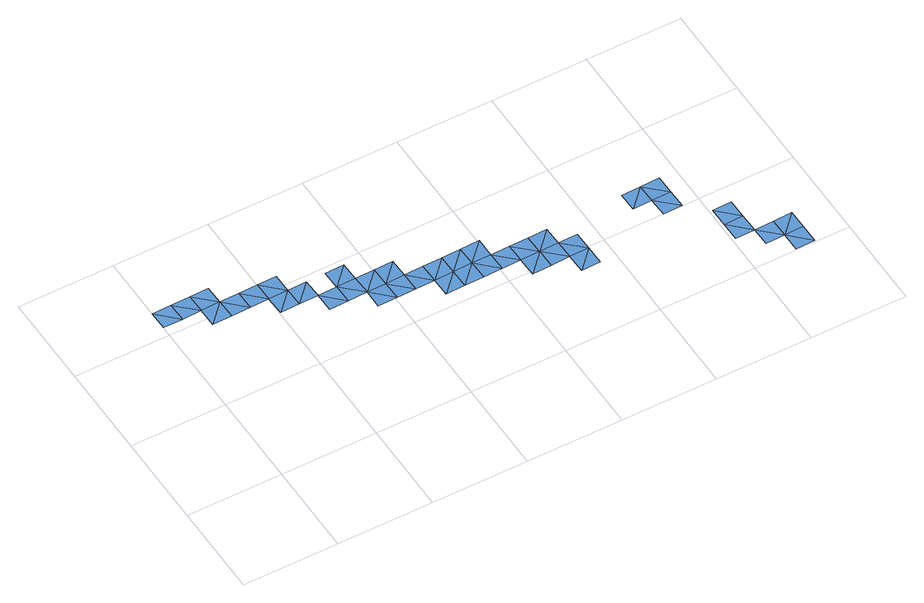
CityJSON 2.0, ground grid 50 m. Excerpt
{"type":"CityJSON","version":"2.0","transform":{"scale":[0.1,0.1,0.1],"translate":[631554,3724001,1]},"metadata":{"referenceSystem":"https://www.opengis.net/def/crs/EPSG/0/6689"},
"CityObjects":{
"waterbody1":{"type":"WaterBody","attributes":{"name":"福岡県津波浸水想定図","class":"1140","function":"2","WaterBodyTsunamiRiskAttribute.description":"1","WaterBodyTsunamiRiskAttribute.rank":"3"},"geometry":[{"type":"MultiSurface","lod":"1","boundaries":[[[0,1,2]],[[1,3,2]],[[4,5,6]],[[4,6,7]],[[4,7,8]],[[9,4,8]],[[10,11,12]],[[11,10,13]],[[13,14,11]],[[15,14,13]],[[16,15,17]],[[16,18,15]],[[18,16,19]],[[19,20,18]],[[18,21,22]],[[23,24,19]],[[18,20,21]],[[24,25,19]],[[24,26,25]],[[26,27,25]],[[28,27,26]],[[28,29,27]],[[30,28,31]],[[28,32,29]],[[30,31,33]],[[30,32,28]],[[33,34,30]],[[35,32,30]],[[34,33,36]],[[35,30,34]],[[34,36,37]],[[34,38,35]],[[39,34,37]],[[38,34,39]],[[39,37,40]],[[40,41,39]],[[40,42,43]],[[42,44,43]],[[43,44,45]],[[43,45,46]],[[47,45,48]],[[47,46,45]],[[47,48,49]],[[50,46,47]],[[51,52,53]],[[52,51,54]],[[54,55,56]],[[54,56,57]],[[58,59,60]],[[61,62,60]],[[59,61,60]],[[63,59,64]],[[65,62,61]],[[66,59,63]],[[67,68,63]],[[63,68,69]]]}]},
"waterbody2":{"type":"WaterBody","attributes":{"name":"福岡県津波浸水想定図","class":"1140","function":"2","WaterBodyTsunamiRiskAttribute.description":"1","WaterBodyTsunamiRiskAttribute.rank":"2"},"geometry":[{"type":"MultiSurface","lod":"1","boundaries":[[[5,3,1]],[[70,3,5]],[[8,12,9]],[[9,12,71]],[[12,11,71]],[[71,11,72]],[[20,19,73]],[[19,25,73]],[[25,74,73]],[[27,74,25]],[[43,75,76]],[[75,43,46]],[[52,54,57]],[[57,77,52]],[[78,66,63]],[[78,63,69]]]}]},
"waterbody3":{"type":"WaterBody","attributes":{"name":"福岡県津波浸水想定図","class":"1140","function":"2","WaterBodyTsunamiRiskAttribute.description":"1","WaterBodyTsunamiRiskAttribute.rank":"1"},"geometry":[{"type":"MultiSurface","lod":"1","boundaries":[[[70,5,4]],[[79,70,4]],[[43,41,40]],[[41,43,76]]]}]}
},
"vertices":[
[3,1054,9],[103,1055,9],[1,1154,9],[101,1155,9],[303,1059,9],[203,1057,9],[205,957,9],[305,959,9],[405,961,9],[403,1061,9],[507,863,9],[605,965,9],[505,963,9],[607,865,9],[705,967,9],[707,867,9],[809,769,9],[709,767,9],[807,869,9],[909,771,9],[907,871,9],[905,971,9],[805,969,9],[910,671,9],[1010,673,9],[1008,773,9],[1110,675,9],[1108,775,9],[1210,677,9],[1208,777,9],[1310,679,10],[1212,577,9],[1308,779,9],[1312,579,9],[1410,681,10],[1408,781,10],[1412,581,9],[1512,583,9],[1508,783,12],[1510,683,9],[1612,585,9],[1610,685,9],[1614,485,9],[1712,587,9],[1714,487,9],[1814,489,9],[1812,589,9],[1914,491,9],[1816,389,9],[1916,391,9],[1912,590,9],[2212,596,9],[2310,698,9],[2210,696,9],[2312,598,9],[2314,498,9],[2414,500,9],[2412,600,9],[2520,202,9],[2620,204,9],[2518,302,9],[2618,304,9],[2516,402,10],[2721,106,11],[2622,104,9],[2616,404,10],[2720,206,9],[2723,6,9],[2823,8,9],[2821,108,9],
[201,1157,9],[503,1063,9],[603,1065,9],[1007,873,9],[1107,875,9],[1810,689,9],[1710,687,9],[2410,700,9],[2820,208,11],
[301,1159,9]
]}
